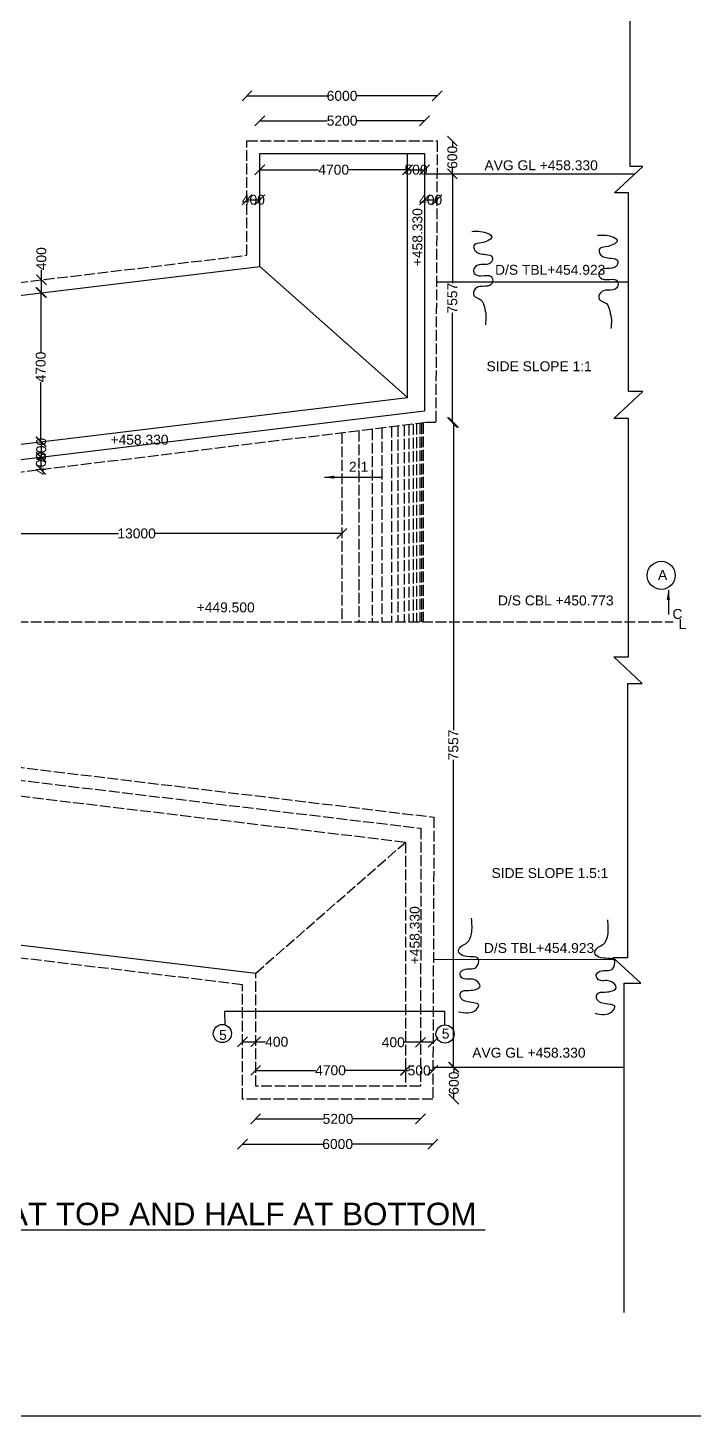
# Model space of a CAD drawing. Header units: millimetres. Extents: x 2279913 to 2283664, y 18293386 to 18295709.
# Drawn here: x 2280814 to 2281555, y 18293386 to 18294929 of the extents above; entities that cross this region are included whole.
import ezdxf

# ---------------------------------------------------------------- set-up
doc = ezdxf.new("R2010")
doc.units = ezdxf.units.MM
doc.header["$MEASUREMENT"] = 0
doc.linetypes.add('ACAD_ISO02W100', pattern=[15, 12, -3])
doc.layers.add('DRAWING', color=2, linetype='Continuous')
doc.layers.add('TEXT', color=2, linetype='Continuous')
doc.styles.get("Standard").update_dxf_attribs({"font": 'arial.ttf', "height": 11})
doc.dimstyles.get("Standard").update_dxf_attribs({"dimtxt": 11, "dimasz": 11, "dimexe": 0.18, "dimexo": 0.0625, "dimgap": 0.09, "dimtad": 0, "dimdec": 0, "dimzin": 0, "dimdsep": 46, "dimtxsty": 'Standard', "dimblk": 'OBLIQUE', "dimcen": 0.09, "dimse1": 1, "dimse2": 1, "dimadec": 0, "dimazin": 0, "dimtfac": 1, "dimtdec": 0, "dimtofl": 0, "dimtmove": 0, "dimatfit": 3, "dimfxl": 1, "dimtolj": 1, "dimtzin": 0, "dimarcsym": 0})

# ---------------------------------------------------------------- blocks, each defined once
blk = doc.blocks.new('_Oblique')
at = {"color": 0, "linetype": 'ByBlock', "lineweight": -2}
blk.add_line((-0.5, -0.5), (0.5, 0.5), dxfattribs=at)
blk = doc.blocks.new('*D111')
at = {"layer": 'Defpoints', "color": 0, "transparency": 16777216}
for p in [(2280829.8, 18294648.8), (2280829.3, 18294634.8), (2280831.5, 18294634.8)]:
    blk.add_point(p, dxfattribs=at)
at = {"layer": 'TEXT', "color": 0, "lineweight": -2, "transparency": 16777216}
for p, q in [((2280829.3, 18294648.8), (2280829.3, 18294659.8)), ((2280829.3, 18294634.8), (2280829.3, 18294648.8))]:
    blk.add_line(p, q, dxfattribs=at)
at = {"layer": 'TEXT', "color": 0, "lineweight": -2, "transparency": 16777216, "xscale": 11, "yscale": 11, "zscale": 11}
for p, rotation in [((2280829.3, 18294648.8), 90), ((2280829.3, 18294634.8), 270)]:
    blk.add_blockref('_Oblique', p, dxfattribs=dict(at, rotation=rotation))
at = {"layer": 'TEXT', "color": 0, "transparency": 16777216, "insert": (2280829.3, 18294672.3), "char_height": 11, "attachment_point": 5, "rotation": 90}
blk.add_mtext('\\A1;400', dxfattribs=at)
blk = doc.blocks.new('*D112')
at = {"layer": 'Defpoints', "color": 0, "transparency": 16777216}
for p in [(2280829.3, 18294634.8), (2280828.6, 18294469), (2280828.8, 18294469)]:
    blk.add_point(p, dxfattribs=at)
at = {"layer": 'TEXT', "color": 0, "lineweight": -2, "transparency": 16777216}
for p, q in [((2280828.6, 18294634.8), (2280828.6, 18294568.6)), ((2280828.6, 18294469), (2280828.6, 18294535.2))]:
    blk.add_line(p, q, dxfattribs=at)
at = {"layer": 'TEXT', "color": 0, "lineweight": -2, "transparency": 16777216, "xscale": 11, "yscale": 11, "zscale": 11}
for p, rotation in [((2280828.6, 18294634.8), 90), ((2280828.6, 18294469), 270)]:
    blk.add_blockref('_Oblique', p, dxfattribs=dict(at, rotation=rotation))
at = {"layer": 'TEXT', "color": 0, "transparency": 16777216, "insert": (2280828.6, 18294551.9), "char_height": 11, "attachment_point": 5, "rotation": 90}
blk.add_mtext('\\A1;4700', dxfattribs=at)
blk = doc.blocks.new('*D113')
at = {"layer": 'Defpoints', "color": 0, "transparency": 16777216}
for p in [(2280828.8, 18294469), (2280829.1, 18294451.8), (2280830.9, 18294451.8)]:
    blk.add_point(p, dxfattribs=at)
at = {"layer": 'TEXT', "color": 0, "lineweight": -2, "transparency": 16777216}
blk.add_line((2280829.1, 18294469), (2280829.1, 18294451.8), dxfattribs=at)
at = {"layer": 'TEXT', "color": 0, "lineweight": -2, "transparency": 16777216, "xscale": 11, "yscale": 11, "zscale": 11}
for p, rotation in [((2280829.1, 18294469), 90), ((2280829.1, 18294451.8), 270)]:
    blk.add_blockref('_Oblique', p, dxfattribs=dict(at, rotation=rotation))
at = {"layer": 'TEXT', "color": 0, "transparency": 16777216, "insert": (2280829.1, 18294460.4), "char_height": 11, "attachment_point": 5, "rotation": 90}
blk.add_mtext('\\A1;500', dxfattribs=at)
blk = doc.blocks.new('*D114')
at = {"layer": 'Defpoints', "color": 0, "transparency": 16777216}
for p in [(2280829.3, 18294451.6), (2280828.8, 18294438), (2280831, 18294438)]:
    blk.add_point(p, dxfattribs=at)
at = {"layer": 'TEXT', "color": 0, "lineweight": -2, "transparency": 16777216}
blk.add_line((2280828.8, 18294451.6), (2280828.8, 18294438), dxfattribs=at)
at = {"layer": 'TEXT', "color": 0, "lineweight": -2, "transparency": 16777216, "xscale": 11, "yscale": 11, "zscale": 11}
for p, rotation in [((2280828.8, 18294451.6), 90), ((2280828.8, 18294438), 270)]:
    blk.add_blockref('_Oblique', p, dxfattribs=dict(at, rotation=rotation))
at = {"layer": 'TEXT', "color": 0, "transparency": 16777216, "insert": (2280828.8, 18294444.8), "char_height": 11, "attachment_point": 5, "rotation": 90}
blk.add_mtext('\\A1;400', dxfattribs=at)
blk = doc.blocks.new('*D115')
at = {"layer": 'Defpoints', "color": 0, "transparency": 16777216}
for p in [(2280707, 18294366.9), (2280707, 18294366.9), (2281163.2, 18294367.7)]:
    blk.add_point(p, dxfattribs=at)
at = {"layer": 'TEXT', "color": 0, "lineweight": -2, "transparency": 16777216}
for p, q in [((2280707, 18294366.9), (2280914.9, 18294366.9)), ((2281163.2, 18294366.9), (2280955.4, 18294366.9))]:
    blk.add_line(p, q, dxfattribs=at)
at = {"layer": 'TEXT', "color": 0, "lineweight": -2, "transparency": 16777216, "xscale": 11, "yscale": 11, "zscale": 11, "rotation": 180}
blk.add_blockref('_Oblique', (2280707, 18294366.9), dxfattribs=at)
at = {"layer": 'TEXT', "color": 0, "lineweight": -2, "transparency": 16777216, "xscale": 11, "yscale": 11, "zscale": 11}
blk.add_blockref('_Oblique', (2281163.2, 18294366.9), dxfattribs=at)
at = {"layer": 'TEXT', "color": 0, "transparency": 16777216, "insert": (2280935.1, 18294366.9), "char_height": 11, "attachment_point": 5}
blk.add_mtext('\\A1;13000', dxfattribs=at)
blk = doc.blocks.new('*D116')
at = {"layer": 'Defpoints', "color": 0, "transparency": 16777216}
for p in [(2281255.2, 18294825.7), (2281072.1, 18294789.3), (2281255.2, 18294789.3)]:
    blk.add_point(p, dxfattribs=at)
at = {"layer": 'TEXT', "color": 0, "lineweight": -2, "transparency": 16777216}
for p, q in [((2281072.1, 18294825.7), (2281147.1, 18294825.7)), ((2281255.2, 18294825.7), (2281180.1, 18294825.7))]:
    blk.add_line(p, q, dxfattribs=at)
at = {"layer": 'TEXT', "color": 0, "lineweight": -2, "transparency": 16777216, "xscale": 11, "yscale": 11, "zscale": 11, "rotation": 180}
blk.add_blockref('_Oblique', (2281072.1, 18294825.7), dxfattribs=at)
at = {"layer": 'TEXT', "color": 0, "lineweight": -2, "transparency": 16777216, "xscale": 11, "yscale": 11, "zscale": 11}
blk.add_blockref('_Oblique', (2281255.2, 18294825.7), dxfattribs=at)
at = {"layer": 'TEXT', "color": 0, "transparency": 16777216, "insert": (2281163.6, 18294825.7), "char_height": 11, "attachment_point": 5}
blk.add_mtext('\\A1;5200', dxfattribs=at)
blk = doc.blocks.new('*D117')
at = {"layer": 'Defpoints', "color": 0, "transparency": 16777216}
for p in [(2281269.2, 18294853.3), (2281057.8, 18294803.2), (2281269.2, 18294803.2)]:
    blk.add_point(p, dxfattribs=at)
at = {"layer": 'TEXT', "color": 0, "lineweight": -2, "transparency": 16777216}
for p, q in [((2281057.8, 18294853.3), (2281147, 18294853.3)), ((2281269.2, 18294853.3), (2281180, 18294853.3))]:
    blk.add_line(p, q, dxfattribs=at)
at = {"layer": 'TEXT', "color": 0, "lineweight": -2, "transparency": 16777216, "xscale": 11, "yscale": 11, "zscale": 11, "rotation": 180}
blk.add_blockref('_Oblique', (2281057.8, 18294853.3), dxfattribs=at)
at = {"layer": 'TEXT', "color": 0, "lineweight": -2, "transparency": 16777216, "xscale": 11, "yscale": 11, "zscale": 11}
blk.add_blockref('_Oblique', (2281269.2, 18294853.3), dxfattribs=at)
at = {"layer": 'TEXT', "color": 0, "transparency": 16777216, "insert": (2281163.5, 18294853.3), "char_height": 11, "attachment_point": 5}
blk.add_mtext('\\A1;6000', dxfattribs=at)
blk = doc.blocks.new('*D118')
at = {"layer": 'Defpoints', "color": 0, "transparency": 16777216}
for p in [(2281269.2, 18294803.2), (2281269.1, 18294766.8), (2281286.1, 18294766.8)]:
    blk.add_point(p, dxfattribs=at)
at = {"layer": 'TEXT', "color": 0, "lineweight": -2, "transparency": 16777216}
for p, q in [((2281286.1, 18294803.2), (2281286.1, 18294797.3)), ((2281286.1, 18294766.8), (2281286.1, 18294772.8))]:
    blk.add_line(p, q, dxfattribs=at)
at = {"layer": 'TEXT', "color": 0, "lineweight": -2, "transparency": 16777216, "xscale": 11, "yscale": 11, "zscale": 11}
for p, rotation in [((2281286.1, 18294803.2), 90), ((2281286.1, 18294766.8), 270)]:
    blk.add_blockref('_Oblique', p, dxfattribs=dict(at, rotation=rotation))
at = {"layer": 'TEXT', "color": 0, "transparency": 16777216, "insert": (2281286.1, 18294785), "char_height": 11, "attachment_point": 5, "rotation": 90}
blk.add_mtext('\\A1;600', dxfattribs=at)
blk = doc.blocks.new('*D119')
at = {"layer": 'Defpoints', "color": 0, "transparency": 16777216}
for p in [(2281072.1, 18294771.2), (2281236.2, 18294771.2), (2281236.2, 18294771.2)]:
    blk.add_point(p, dxfattribs=at)
at = {"layer": 'TEXT', "color": 0, "lineweight": -2, "transparency": 16777216}
for p, q in [((2281072.1, 18294771.2), (2281137.4, 18294771.2)), ((2281236.2, 18294771.2), (2281170.9, 18294771.2))]:
    blk.add_line(p, q, dxfattribs=at)
at = {"layer": 'TEXT', "color": 0, "lineweight": -2, "transparency": 16777216, "xscale": 11, "yscale": 11, "zscale": 11, "rotation": 180}
blk.add_blockref('_Oblique', (2281072.1, 18294771.2), dxfattribs=at)
at = {"layer": 'TEXT', "color": 0, "lineweight": -2, "transparency": 16777216, "xscale": 11, "yscale": 11, "zscale": 11}
blk.add_blockref('_Oblique', (2281236.2, 18294771.2), dxfattribs=at)
at = {"layer": 'TEXT', "color": 0, "transparency": 16777216, "insert": (2281154.2, 18294771.2), "char_height": 11, "attachment_point": 5}
blk.add_mtext('\\A1;4700', dxfattribs=at)
blk = doc.blocks.new('*D120')
at = {"layer": 'Defpoints', "color": 0, "transparency": 16777216}
for p in [(2281236.2, 18294771.2), (2281255.2, 18294771.2), (2281255.2, 18294771.2)]:
    blk.add_point(p, dxfattribs=at)
at = {"layer": 'TEXT', "color": 0, "lineweight": -2, "transparency": 16777216}
blk.add_line((2281236.2, 18294771.2), (2281255.2, 18294771.2), dxfattribs=at)
at = {"layer": 'TEXT', "color": 0, "lineweight": -2, "transparency": 16777216, "xscale": 11, "yscale": 11, "zscale": 11, "rotation": 180}
blk.add_blockref('_Oblique', (2281236.2, 18294771.2), dxfattribs=at)
at = {"layer": 'TEXT', "color": 0, "lineweight": -2, "transparency": 16777216, "xscale": 11, "yscale": 11, "zscale": 11}
blk.add_blockref('_Oblique', (2281255.2, 18294771.2), dxfattribs=at)
at = {"layer": 'TEXT', "color": 0, "transparency": 16777216, "insert": (2281245.7, 18294771.2), "char_height": 11, "attachment_point": 5}
blk.add_mtext('\\A1;500', dxfattribs=at)
blk = doc.blocks.new('*D121')
at = {"layer": 'Defpoints', "color": 0, "transparency": 16777216}
for p in [(2281057.8, 18294731.3), (2281072.1, 18294737.8), (2281072.1, 18294731.3)]:
    blk.add_point(p, dxfattribs=at)
at = {"layer": 'TEXT', "color": 0, "lineweight": -2, "transparency": 16777216}
blk.add_line((2281057.8, 18294737.8), (2281072.1, 18294737.8), dxfattribs=at)
at = {"layer": 'TEXT', "color": 0, "lineweight": -2, "transparency": 16777216, "xscale": 11, "yscale": 11, "zscale": 11, "rotation": 180}
blk.add_blockref('_Oblique', (2281057.8, 18294737.8), dxfattribs=at)
at = {"layer": 'TEXT', "color": 0, "lineweight": -2, "transparency": 16777216, "xscale": 11, "yscale": 11, "zscale": 11}
blk.add_blockref('_Oblique', (2281072.1, 18294737.8), dxfattribs=at)
at = {"layer": 'TEXT', "color": 0, "transparency": 16777216, "insert": (2281064.9, 18294737.8), "char_height": 11, "attachment_point": 5}
blk.add_mtext('\\A1;400', dxfattribs=at)
blk = doc.blocks.new('*D122')
at = {"layer": 'Defpoints', "color": 0, "transparency": 16777216}
for p in [(2281255.2, 18294737.8), (2281268.9, 18294737.7), (2281268.9, 18294737.7)]:
    blk.add_point(p, dxfattribs=at)
at = {"layer": 'TEXT', "color": 0, "lineweight": -2, "transparency": 16777216}
blk.add_line((2281255.2, 18294737.7), (2281268.9, 18294737.7), dxfattribs=at)
at = {"layer": 'TEXT', "color": 0, "lineweight": -2, "transparency": 16777216, "xscale": 11, "yscale": 11, "zscale": 11, "rotation": 180}
blk.add_blockref('_Oblique', (2281255.2, 18294737.7), dxfattribs=at)
at = {"layer": 'TEXT', "color": 0, "lineweight": -2, "transparency": 16777216, "xscale": 11, "yscale": 11, "zscale": 11}
blk.add_blockref('_Oblique', (2281268.9, 18294737.7), dxfattribs=at)
at = {"layer": 'TEXT', "color": 0, "transparency": 16777216, "insert": (2281262, 18294737.7), "char_height": 11, "attachment_point": 5}
blk.add_mtext('\\A1;400', dxfattribs=at)
blk = doc.blocks.new('*D123')
at = {"layer": 'Defpoints', "color": 0, "transparency": 16777216}
for p in [(2281267.7, 18294766.8), (2281286.1, 18294766.8), (2281267.7, 18294490.2)]:
    blk.add_point(p, dxfattribs=at)
at = {"layer": 'TEXT', "color": 0, "lineweight": -2, "transparency": 16777216}
for p, q in [((2281286.1, 18294766.8), (2281286.1, 18294645)), ((2281286.1, 18294490.2), (2281286.1, 18294612.1))]:
    blk.add_line(p, q, dxfattribs=at)
at = {"layer": 'TEXT', "color": 0, "lineweight": -2, "transparency": 16777216, "xscale": 11, "yscale": 11, "zscale": 11}
for p, rotation in [((2281286.1, 18294766.8), 90), ((2281286.1, 18294490.2), 270)]:
    blk.add_blockref('_Oblique', p, dxfattribs=dict(at, rotation=rotation))
at = {"layer": 'TEXT', "color": 0, "transparency": 16777216, "insert": (2281286.1, 18294628.5), "char_height": 11, "attachment_point": 5, "rotation": 90}
blk.add_mtext('\\A1;7557', dxfattribs=at)
blk = doc.blocks.new('*D124')
at = {"layer": 'Defpoints', "color": 0, "transparency": 16777216}
for p in [(2281257.2, 18294490.2), (2281264.6, 18293773.7), (2281287.3, 18293773.7)]:
    blk.add_point(p, dxfattribs=at)
at = {"layer": 'TEXT', "color": 0, "lineweight": -2, "transparency": 16777216}
for p, q in [((2281287.3, 18294490.2), (2281287.3, 18294148.4)), ((2281287.3, 18293773.7), (2281287.3, 18294115.5))]:
    blk.add_line(p, q, dxfattribs=at)
at = {"layer": 'TEXT', "color": 0, "lineweight": -2, "transparency": 16777216, "xscale": 11, "yscale": 11, "zscale": 11}
for p, rotation in [((2281287.3, 18294490.2), 90), ((2281287.3, 18293773.7), 270)]:
    blk.add_blockref('_Oblique', p, dxfattribs=dict(at, rotation=rotation))
at = {"layer": 'TEXT', "color": 0, "transparency": 16777216, "insert": (2281287.3, 18294131.9), "char_height": 11, "attachment_point": 5, "rotation": 90}
blk.add_mtext('\\A1;7557', dxfattribs=at)
blk = doc.blocks.new('*D125')
at = {"layer": 'Defpoints', "color": 0, "transparency": 16777216}
for p in [(2281264.6, 18293773.7), (2281264.6, 18293738.3), (2281287.8, 18293738.3)]:
    blk.add_point(p, dxfattribs=at)
at = {"layer": 'TEXT', "color": 0, "lineweight": -2, "transparency": 16777216}
for p, q in [((2281287.8, 18293773.7), (2281287.8, 18293768.3)), ((2281287.8, 18293738.3), (2281287.8, 18293743.8))]:
    blk.add_line(p, q, dxfattribs=at)
at = {"layer": 'TEXT', "color": 0, "lineweight": -2, "transparency": 16777216, "xscale": 11, "yscale": 11, "zscale": 11}
for p, rotation in [((2281287.8, 18293773.7), 90), ((2281287.8, 18293738.3), 270)]:
    blk.add_blockref('_Oblique', p, dxfattribs=dict(at, rotation=rotation))
at = {"layer": 'TEXT', "color": 0, "transparency": 16777216, "insert": (2281287.8, 18293756), "char_height": 11, "attachment_point": 5, "rotation": 90}
blk.add_mtext('\\A1;600', dxfattribs=at)
blk = doc.blocks.new('*D126')
at = {"layer": 'Defpoints', "color": 0, "transparency": 16777216}
for p in [(2281067.5, 18293752.5), (2281250.6, 18293752.5), (2281250.6, 18293716.2)]:
    blk.add_point(p, dxfattribs=at)
at = {"layer": 'TEXT', "color": 0, "lineweight": -2, "transparency": 16777216}
for p, q in [((2281067.5, 18293716.2), (2281142.6, 18293716.2)), ((2281250.6, 18293716.2), (2281175.5, 18293716.2))]:
    blk.add_line(p, q, dxfattribs=at)
at = {"layer": 'TEXT', "color": 0, "lineweight": -2, "transparency": 16777216, "xscale": 11, "yscale": 11, "zscale": 11, "rotation": 180}
blk.add_blockref('_Oblique', (2281067.5, 18293716.2), dxfattribs=at)
at = {"layer": 'TEXT', "color": 0, "lineweight": -2, "transparency": 16777216, "xscale": 11, "yscale": 11, "zscale": 11}
blk.add_blockref('_Oblique', (2281250.6, 18293716.2), dxfattribs=at)
at = {"layer": 'TEXT', "color": 0, "transparency": 16777216, "insert": (2281159, 18293716.2), "char_height": 11, "attachment_point": 5}
blk.add_mtext('\\A1;5200', dxfattribs=at)
blk = doc.blocks.new('*D127')
at = {"layer": 'Defpoints', "color": 0, "transparency": 16777216}
for p in [(2281052.8, 18293738.3), (2281264.4, 18293738.3), (2281264.4, 18293688.2)]:
    blk.add_point(p, dxfattribs=at)
at = {"layer": 'TEXT', "color": 0, "lineweight": -2, "transparency": 16777216}
for p, q in [((2281052.8, 18293688.2), (2281142.1, 18293688.2)), ((2281264.4, 18293688.2), (2281175.1, 18293688.2))]:
    blk.add_line(p, q, dxfattribs=at)
at = {"layer": 'TEXT', "color": 0, "lineweight": -2, "transparency": 16777216, "xscale": 11, "yscale": 11, "zscale": 11, "rotation": 180}
blk.add_blockref('_Oblique', (2281052.8, 18293688.2), dxfattribs=at)
at = {"layer": 'TEXT', "color": 0, "lineweight": -2, "transparency": 16777216, "xscale": 11, "yscale": 11, "zscale": 11}
blk.add_blockref('_Oblique', (2281264.4, 18293688.2), dxfattribs=at)
at = {"layer": 'TEXT', "color": 0, "transparency": 16777216, "insert": (2281158.6, 18293688.2), "char_height": 11, "attachment_point": 5}
blk.add_mtext('\\A1;6000', dxfattribs=at)
blk = doc.blocks.new('*D128')
at = {"layer": 'Defpoints', "color": 0, "transparency": 16777216}
for p in [(2281052.8, 18293801.9), (2281067.5, 18293801.9), (2281067.5, 18293801.9)]:
    blk.add_point(p, dxfattribs=at)
at = {"layer": 'TEXT', "color": 0, "lineweight": -2, "transparency": 16777216}
for p, q in [((2281052.8, 18293801.9), (2281067.5, 18293801.9)), ((2281067.5, 18293801.9), (2281078.5, 18293801.9))]:
    blk.add_line(p, q, dxfattribs=at)
at = {"layer": 'TEXT', "color": 0, "lineweight": -2, "transparency": 16777216, "xscale": 11, "yscale": 11, "zscale": 11, "rotation": 180}
blk.add_blockref('_Oblique', (2281052.8, 18293801.9), dxfattribs=at)
at = {"layer": 'TEXT', "color": 0, "lineweight": -2, "transparency": 16777216, "xscale": 11, "yscale": 11, "zscale": 11}
blk.add_blockref('_Oblique', (2281067.5, 18293801.9), dxfattribs=at)
at = {"layer": 'TEXT', "color": 0, "transparency": 16777216, "insert": (2281090.9, 18293801.9), "char_height": 11, "attachment_point": 5}
blk.add_mtext('\\A1;400', dxfattribs=at)
blk = doc.blocks.new('*D129')
at = {"layer": 'Defpoints', "color": 0, "transparency": 16777216}
for p in [(2281250.7, 18293801.5), (2281264.7, 18293801.4), (2281264.7, 18293801.4)]:
    blk.add_point(p, dxfattribs=at)
at = {"layer": 'TEXT', "color": 0, "lineweight": -2, "transparency": 16777216}
for p, q in [((2281250.7, 18293801.4), (2281232.8, 18293801.4)), ((2281264.7, 18293801.4), (2281250.7, 18293801.4))]:
    blk.add_line(p, q, dxfattribs=at)
at = {"layer": 'TEXT', "color": 0, "lineweight": -2, "transparency": 16777216, "xscale": 11, "yscale": 11, "zscale": 11, "rotation": 180}
blk.add_blockref('_Oblique', (2281250.7, 18293801.4), dxfattribs=at)
at = {"layer": 'TEXT', "color": 0, "lineweight": -2, "transparency": 16777216, "xscale": 11, "yscale": 11, "zscale": 11}
blk.add_blockref('_Oblique', (2281264.7, 18293801.4), dxfattribs=at)
at = {"layer": 'TEXT', "color": 0, "transparency": 16777216, "insert": (2281220.4, 18293801.4), "char_height": 11, "attachment_point": 5}
blk.add_mtext('\\A1;400', dxfattribs=at)
blk = doc.blocks.new('*D130')
at = {"layer": 'Defpoints', "color": 0, "transparency": 16777216}
for p in [(2281067.5, 18293770.2), (2281233.9, 18293770.2), (2281233.9, 18293770.2)]:
    blk.add_point(p, dxfattribs=at)
at = {"layer": 'TEXT', "color": 0, "lineweight": -2, "transparency": 16777216}
for p, q in [((2281067.5, 18293770.2), (2281134, 18293770.2)), ((2281233.9, 18293770.2), (2281167.4, 18293770.2))]:
    blk.add_line(p, q, dxfattribs=at)
at = {"layer": 'TEXT', "color": 0, "lineweight": -2, "transparency": 16777216, "xscale": 11, "yscale": 11, "zscale": 11, "rotation": 180}
blk.add_blockref('_Oblique', (2281067.5, 18293770.2), dxfattribs=at)
at = {"layer": 'TEXT', "color": 0, "lineweight": -2, "transparency": 16777216, "xscale": 11, "yscale": 11, "zscale": 11}
blk.add_blockref('_Oblique', (2281233.9, 18293770.2), dxfattribs=at)
at = {"layer": 'TEXT', "color": 0, "transparency": 16777216, "insert": (2281150.7, 18293770.2), "char_height": 11, "attachment_point": 5}
blk.add_mtext('\\A1;4700', dxfattribs=at)
blk = doc.blocks.new('*D131')
at = {"layer": 'Defpoints', "color": 0, "transparency": 16777216}
for p in [(2281233.9, 18293770.2), (2281264.5, 18293770.1), (2281264.5, 18293770.1)]:
    blk.add_point(p, dxfattribs=at)
at = {"layer": 'TEXT', "color": 0, "lineweight": -2, "transparency": 16777216}
for p, q in [((2281233.9, 18293770.1), (2281237, 18293770.1)), ((2281264.5, 18293770.1), (2281261.5, 18293770.1))]:
    blk.add_line(p, q, dxfattribs=at)
at = {"layer": 'TEXT', "color": 0, "lineweight": -2, "transparency": 16777216, "xscale": 11, "yscale": 11, "zscale": 11, "rotation": 180}
blk.add_blockref('_Oblique', (2281233.9, 18293770.1), dxfattribs=at)
at = {"layer": 'TEXT', "color": 0, "lineweight": -2, "transparency": 16777216, "xscale": 11, "yscale": 11, "zscale": 11}
blk.add_blockref('_Oblique', (2281264.5, 18293770.1), dxfattribs=at)
at = {"layer": 'TEXT', "color": 0, "transparency": 16777216, "insert": (2281249.2, 18293770.1), "char_height": 11, "attachment_point": 5}
blk.add_mtext('\\A1;500', dxfattribs=at)

msp = doc.modelspace()

# ---------------------------------------------------------------- linework, layer by layer
at = {"layer": 'DRAWING', "color": 0}
for points in [[(2281477.1, 18293501), (2281477.1, 18293867.1), (2281495.5, 18293867.1), (2281464.4, 18293895.8), (2281481.3, 18293895.8), (2281481.3, 18294200.3), (2281497, 18294200.3), (2281465.6, 18294230), (2281481.9, 18294230), (2281481.9, 18294494.8), (2281465.5, 18294494.8), (2281497.9, 18294524.7), (2281482, 18294524.7), (2281482, 18294745.7), (2281466.3, 18294745.7), (2281498, 18294774.8), (2281483.8, 18294774.8), (2281483.8, 18295090.6)], [(2280275.8, 18294508.7), (2280289.3, 18294508.7), (2280289.3, 18294920.5), (2280450.3, 18294920.5), (2280450.3, 18294588.2), (2280462.5, 18294581.8), (2280607.3, 18294581.8), (2280607.3, 18294607.9), (2281072.1, 18294663.7), (2281072.1, 18294789.3), (2281255.2, 18294789.3), (2281255.2, 18294502.8), (2280606.6, 18294424.8), (2280474.7, 18294424.8), (2280289.3, 18294508.7)], [(2280307.6, 18294518.5), (2280475.8, 18294442.2), (2280606.9, 18294442.2), (2281236.2, 18294518.1), (2281236.2, 18294789.3)], [(2281255.2, 18294766.8), (2281489.3, 18294766.8)], [(2281072.1, 18294663.7), (2281236.2, 18294518.1)], [(2281268.4, 18294646.7), (2281482, 18294646.7)], [(2280605.8, 18293958.3), (2280605.8, 18293933.3), (2281067.5, 18293878.2)], [(2281265, 18293893.8), (2281466.9, 18293893.5)], [(2281264.6, 18293773.7), (2281477.1, 18293773.7)]]:
    msp.add_lwpolyline(points, dxfattribs=at)
at = {"layer": 'DRAWING', "color": 0, "linetype": 'ACAD_ISO02W100'}
for points in [[(2280272.1, 18293606), (2280277.5, 18294935.2), (2280464.3, 18294935.2), (2280464.3, 18294602.9), (2280593.7, 18294602.9), (2280593.7, 18294620.7), (2281057.8, 18294676.1), (2281057.8, 18294803.2), (2281269.2, 18294803.2), (2281267.7, 18294490.2), (2281257.2, 18294490.2)], [(2281257.2, 18294490.2), (2280620.8, 18294412.2), (2280620.8, 18294378.6), (2280460.3, 18294378.6), (2280460.3, 18294416.7), (2280275.7, 18294500.6)], [(2281163.2, 18294478.7), (2281163.2, 18294268.7)], [(2281182.3, 18294481), (2281182.3, 18294268.7)], [(2281196.9, 18294482.8), (2281196.9, 18294268.7)], [(2281207.7, 18294484.1), (2281207.7, 18294268.7)], [(2281218.4, 18294485.5), (2281218.4, 18294268.7)], [(2281225.4, 18294486.3), (2281225.4, 18294268.7)], [(2281232.5, 18294487.2), (2281232.5, 18294268.7)], [(2281237.7, 18294487.8), (2281237.7, 18294268.7)], [(2281242.7, 18294488.4), (2281242.7, 18294268.7)], [(2281246.3, 18294488.9), (2281246.3, 18294268.7)], [(2281250.1, 18294489.3), (2281250.1, 18294268.7)], [(2281251.7, 18294489.5), (2281251.7, 18294268.7)], [(2281253.7, 18294489.8), (2281253.7, 18294268.7)], [(2279932.5, 18294268.7), (2281531.7, 18294268.7)], [(2280273.9, 18294038.8), (2280459.9, 18294123.7), (2280459.9, 18294162.1), (2280619.9, 18294162.1), (2280619.9, 18294129.3), (2281265.6, 18294051.6), (2281264.4, 18293738.3), (2281052.8, 18293738.3), (2281052.8, 18293865.4), (2280590.7, 18293920.8), (2280590.7, 18293938.6), (2280461.5, 18293938.6), (2280458.6, 18293605.9), (2280272.1, 18293606)], [(2280289.1, 18294031.9), (2280473.3, 18294116.4), (2280606.2, 18294116.4), (2281251.2, 18294039.3), (2281250.6, 18293752.5), (2281067.5, 18293752.5), (2281067.5, 18293878.2), (2281233.9, 18294023.6), (2281233.9, 18293752.5)], [(2281233.9, 18294023.6), (2280606.2, 18294098.5), (2280473.6, 18294098.5), (2280306.9, 18294022.2), (2280303.5, 18293619.8), (2280285.7, 18293619.8)]]:
    msp.add_lwpolyline(points, dxfattribs=at)
at = {"layer": 'TEXT', "color": 0}
msp.add_lwpolyline([(2283642.3, 18293385.8), (2279915.7, 18293385.8), (2279915.7, 18295709), (2283642.3, 18295709)], close=True, dxfattribs=at)
msp.add_lwpolyline([(2281277.6, 18293820.7), (2281277.6, 18293835.8), (2281032.9, 18293835.8), (2281033.1, 18293820.9)], dxfattribs=at)
for centre, radius in [((2281518.3, 18294320.4), 15.6), ((2281030.5, 18293811.1), 10.1), ((2281278, 18293810.6), 10.1)]:
    msp.add_circle(centre, radius, dxfattribs=at)
for points in [[(2281307.9, 18294702.7), (2281323.8, 18294701.2), (2281329.8, 18294697.3), (2281319.8, 18294690.3), (2281309.9, 18294686.8), (2281310.8, 18294682), (2281323.4, 18294677.1), (2281330.5, 18294674.2), (2281329.2, 18294668.2), (2281318.2, 18294665.8), (2281310.6, 18294662.3), (2281310, 18294656.8), (2281318.2, 18294653.3), (2281329.1, 18294652.5), (2281330.7, 18294650), (2281329.5, 18294644.1), (2281319.5, 18294641.6), (2281311.3, 18294638.7), (2281310, 18294631.6), (2281317.9, 18294626.7), (2281321.7, 18294618.4), (2281323.5, 18294608.3), (2281322.8, 18294598.9)], [(2281447.3, 18294698.4), (2281463.2, 18294697), (2281469.2, 18294693.1), (2281459.2, 18294686), (2281449.3, 18294682.6), (2281450.2, 18294677.8), (2281462.8, 18294672.8), (2281469.9, 18294670), (2281468.6, 18294664), (2281457.6, 18294661.5), (2281450, 18294658.1), (2281449.4, 18294652.6), (2281457.6, 18294649.1), (2281468.5, 18294648.3), (2281470.1, 18294645.8), (2281468.9, 18294639.9), (2281458.9, 18294637.4), (2281450.7, 18294634.5), (2281449.4, 18294627.4), (2281457.3, 18294622.5), (2281461.1, 18294614.2), (2281462.9, 18294604.1), (2281462.2, 18294594.6)], [(2281293, 18293835.4), (2281312.4, 18293837.6), (2281315.4, 18293842.3), (2281303.3, 18293846.3), (2281294.9, 18293852.3), (2281295.6, 18293857), (2281304.5, 18293859), (2281316.9, 18293864.1), (2281309.9, 18293871.2), (2281296.8, 18293873.1), (2281294.7, 18293878), (2281298.8, 18293882.1), (2281312.7, 18293884.9), (2281315.2, 18293893.7), (2281297.3, 18293897.9), (2281292.9, 18293902.7), (2281296.9, 18293908.8), (2281302.6, 18293912.3), (2281307.3, 18293921.9), (2281307.4, 18293939.2)], [(2281444.4, 18293833.6), (2281463.8, 18293835.8), (2281466.8, 18293840.5), (2281454.8, 18293844.5), (2281446.3, 18293850.5), (2281447.1, 18293855.2), (2281455.9, 18293857.2), (2281468.3, 18293862.3), (2281461.3, 18293869.4), (2281448.2, 18293871.3), (2281446.1, 18293876.2), (2281450.3, 18293880.3), (2281464.2, 18293883.1), (2281466.6, 18293891.9), (2281448.7, 18293896.1), (2281444.4, 18293900.9), (2281448.3, 18293907), (2281454.1, 18293910.5), (2281458.8, 18293920.1), (2281458.9, 18293937.4)]]:
    msp.add_spline(points, degree=3, dxfattribs=at)

# ---------------------------------------------------------------- texts
for s, height, p in [('AVG GL +458.330', 11, (2281321.8, 18294770.7)), ('D/S TBL+454.923', 11, (2281333.6, 18294654.5)), ('SIDE SLOPE 1:1', 11, (2281324.1, 18294547.3)), ('+458.330', 11, (2280906.1, 18294465.6)), ('2:1', 11, (2281171.2, 18294435.6)), ('A', 11, (2281514.7, 18294315.4)), ('D/S CBL +450.773', 11, (2281336.8, 18294287)), ('+449.500', 11, (2281001.9, 18294279.3)), ('C', 11, (2281530.8, 18294272)), ('L', 11, (2281537.7, 18294260.8)), ('SIDE SLOPE 1.5:1', 11, (2281329.7, 18293984)), ('D/S TBL+454.923', 11, (2281321.2, 18293900.7)), ('5', 11, (2281026.8, 18293804)), ('5', 11, (2281274.4, 18293805.5)), ('AVG GL +458.330', 11, (2281308.2, 18293784.3)), ('%%UHALF PLAN AT TOP AND HALF AT BOTTOM ', 25, (2280591.1, 18293598.1))]:
    msp.add_text(s, height=height, dxfattribs=at).set_placement(p)
for p in [(2281252.8, 18294664), (2281249.8, 18293888.1)]:
    msp.add_text('+458.330', height=11, rotation=90, dxfattribs=at).set_placement(p)

# ---------------------------------------------------------------- dimensions: what is measured, and where the dimension line sits
for base, p1, p2, text, picture, middle in [((2281269.2, 18294853.3), (2281057.8, 18294803.2), (2281269.2, 18294803.2), '6000', '*D117', (2281163.5, 18294853.3)), ((2281255.2, 18294825.7), (2281072.1, 18294789.3), (2281255.2, 18294789.3), '5200', '*D116', (2281163.6, 18294825.7)), ((2281236.2, 18294771.2), (2281072.1, 18294771.2), (2281236.2, 18294771.2), '4700', '*D119', (2281154.2, 18294771.2)), ((2280707, 18294366.9), (2281163.2, 18294367.7), (2280707, 18294366.9), '13000', '*D115', (2280935.1, 18294366.9)), ((2281067.5, 18293801.9), (2281052.8, 18293801.9), (2281067.5, 18293801.9), '400', '*D128', (2281090.9, 18293801.9)), ((2281233.9, 18293770.2), (2281067.5, 18293770.2), (2281233.9, 18293770.2), '4700', '*D130', (2281150.7, 18293770.2)), ((2281264.5, 18293770.1), (2281233.9, 18293770.2), (2281264.5, 18293770.1), '500', '*D131', (2281249.2, 18293770.1)), ((2281250.6, 18293716.2), (2281067.5, 18293752.5), (2281250.6, 18293752.5), '5200', '*D126', (2281159, 18293716.2)), ((2281264.4, 18293688.2), (2281052.8, 18293738.3), (2281264.4, 18293738.3), '6000', '*D127', (2281158.6, 18293688.2))]:
    dim = msp.add_linear_dim(base=base, p1=p1, p2=p2, text=text, dimstyle='Standard', dxfattribs=at)
    dim.commit()
    dim.dimension.update_dxf_attribs({"geometry": picture, "text_midpoint": middle})
for base, p1, p2, text, picture, middle in [((2281286.1, 18294766.8), (2281269.2, 18294803.2), (2281269.1, 18294766.8), '600', '*D118', (2281286.1, 18294785)), ((2281286.1, 18294766.8), (2281267.7, 18294490.2), (2281267.7, 18294766.8), '7557', '*D123', (2281286.1, 18294628.5)), ((2280828.6, 18294469), (2280829.3, 18294634.8), (2280828.8, 18294469), '4700', '*D112', (2280828.6, 18294551.9)), ((2281287.3, 18293773.7), (2281257.2, 18294490.2), (2281264.6, 18293773.7), '7557', '*D124', (2281287.3, 18294131.9)), ((2281287.8, 18293738.3), (2281264.6, 18293773.7), (2281264.6, 18293738.3), '600', '*D125', (2281287.8, 18293756))]:
    dim = msp.add_linear_dim(base=base, p1=p1, p2=p2, angle=90, text=text, dimstyle='Standard', dxfattribs=at)
    dim.commit()
    dim.dimension.update_dxf_attribs({"geometry": picture, "text_midpoint": middle})
for base, p1, p2, text, picture, middle in [((2281255.2, 18294771.2), (2281236.2, 18294771.2), (2281255.2, 18294771.2), '500', '*D120', (2281245.7, 18294771.2)), ((2281072.1, 18294737.8), (2281057.8, 18294731.3), (2281072.1, 18294731.3), '400', '*D121', (2281064.9, 18294737.8)), ((2281268.9, 18294737.7), (2281255.2, 18294737.8), (2281268.9, 18294737.7), '400', '*D122', (2281262, 18294737.7)), ((2281264.7, 18293801.4), (2281250.7, 18293801.5), (2281264.7, 18293801.4), '400', '*D129', (2281220.4, 18293801.4))]:
    dim = msp.add_linear_dim(base=base, p1=p1, p2=p2, text=text, dimstyle='Standard', dxfattribs=at)
    dim.commit()
    dim.dimension.update_dxf_attribs({"geometry": picture, "text_midpoint": middle, "dimtype": 160})
for base, p1, p2, text, picture, middle in [((2280829.3, 18294634.8), (2280829.8, 18294648.8), (2280831.5, 18294634.8), '400', '*D111', (2280829.3, 18294672.3)), ((2280829.1, 18294451.8), (2280828.8, 18294469), (2280830.9, 18294451.8), '500', '*D113', (2280829.1, 18294460.4)), ((2280828.8, 18294438), (2280829.3, 18294451.6), (2280831, 18294438), '400', '*D114', (2280828.8, 18294444.8))]:
    dim = msp.add_linear_dim(base=base, p1=p1, p2=p2, angle=90, text=text, dimstyle='Standard', dxfattribs=at)
    dim.commit()
    dim.dimension.update_dxf_attribs({"geometry": picture, "text_midpoint": middle, "dimtype": 160})

# ---------------------------------------------------------------- leaders
for points in [[(2281144.1, 18294429.5), (2281207.7, 18294429.5)], [(2281526.2, 18294304), (2281526.2, 18294276.7)]]:
    msp.add_leader(points, dimstyle='Standard', override={"dimgap": 0.09, "dimtad": 0}, dxfattribs=at)

doc.saveas('drawing.dxf')
